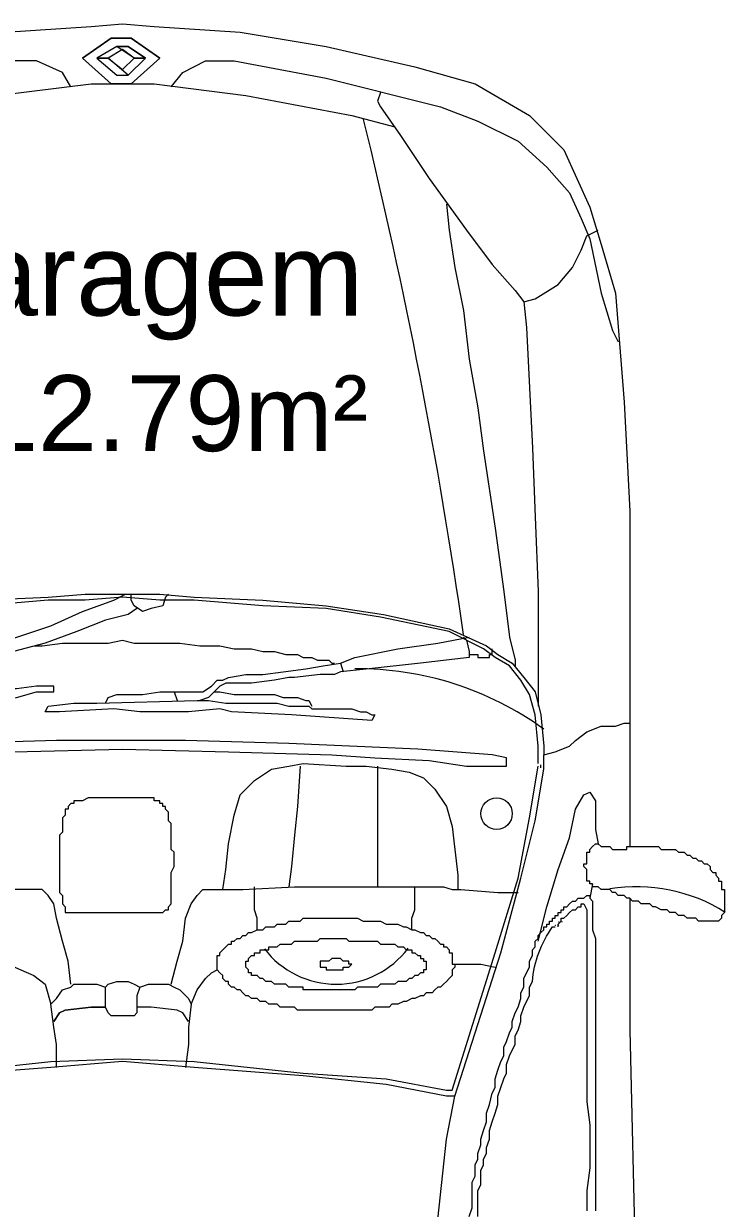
# Model space of a CAD drawing. Header units: millimetres. Extents: x 21 to 236, y 15 to 64.
# Drawn here: x 45.239 to 46.348, y 32.681 to 34.553 of the extents above; entities that cross this region are included whole.
import ezdxf

# ---------------------------------------------------------------- set-up
doc = ezdxf.new("R2010")
doc.units = ezdxf.units.MM
doc.layers.add('PDF_Mobiliário', color=61, linetype='Continuous')
doc.layers.add('PDF_Text', color=70, linetype='Continuous')
doc.styles.add('PDF Arial', font='arial.ttf')

msp = doc.modelspace()

# ---------------------------------------------------------------- linework, layer by layer
at = {"layer": 'PDF_Mobiliário', "lineweight": 9}
for points in [[(45.2090999547974, 34.53966206526144), (45.34507195479739, 34.54872686526144), (45.39492835479739, 34.55325926526145), (45.4447847547974, 34.54872686526144), (45.58075675479739, 34.53966206526144), (45.71672875479739, 34.51700006526144), (45.85723315479739, 34.48527326526144), (45.9524135547974, 34.45807886526144), (46.03852915479739, 34.40822246526144), (46.09291795479739, 34.35383366526144), (46.13370955479739, 34.26318566526144), (46.15183915479739, 34.20426446526144), (46.1745011547974, 34.12721366526144), (46.18809835479739, 33.95498246526144), (46.19716315479739, 33.78275126526144), (46.19716315479739, 33.38843246526145), (46.19716315479739, 33.25246046526144)], [(45.4130579547974, 34.49887046526144), (45.3858635547974, 34.51700006526144), (45.35413675479739, 34.49887046526144), (45.37226635479739, 34.49887046526144), (45.39492835479739, 34.48074086526144), (45.4130579547974, 34.49887046526144), (45.43118755479739, 34.49887046526144), (45.40399315479739, 34.51700006526144), (45.3858635547974, 34.51700006526144), (45.35413675479739, 34.49887046526144), (45.3858635547974, 34.47167606526144), (45.40399315479739, 34.47167606526144), (45.37226635479739, 34.49887046526144), (45.3586691547974, 34.49887046526144)], [(45.3858635547974, 34.51700006526144), (45.40399315479739, 34.51700006526144), (45.43118755479739, 34.49887046526144), (45.40399315479739, 34.47167606526144), (45.43118755479739, 34.49887046526144), (45.4130579547974, 34.49887046526144), (45.39492835479739, 34.51246766526144), (45.37226635479739, 34.49887046526144)], [(45.31334515479739, 34.45354646526144), (45.2997479547974, 34.47620846526144), (45.25895635479739, 34.49433806526145), (45.21816475479739, 34.49433806526145), (45.07312795479739, 34.46714366526144), (44.8918319547974, 34.42181966526144), (44.82837835479739, 34.39915766526144), (44.76945715479739, 34.36743086526144), (44.7196007547974, 34.32663926526144), (44.6878739547974, 34.28584766526144), (44.66521195479739, 34.24505606526144), (44.6561471547974, 34.21332926526144), (44.63801755479739, 34.12721366526144), (44.61535555479739, 34.06829246526144), (44.60629075479739, 34.05016286526144)], [(45.35413675479739, 34.49887046526144), (45.3858635547974, 34.47167606526144), (45.40399315479739, 34.47167606526144)], [(45.4719791547974, 34.45354646526144), (45.49010875479739, 34.47620846526144), (45.52636795479739, 34.49433806526145), (45.57169195479739, 34.49433806526145), (45.71672875479739, 34.46714366526144), (45.89802475479739, 34.42181966526144), (45.95694595479739, 34.39915766526144), (46.02039955479739, 34.36743086526144), (46.06572355479739, 34.32663926526144), (46.10198275479739, 34.28584766526144), (46.12011235479739, 34.24505606526144), (46.13370955479739, 34.21332926526144), (46.15183915479739, 34.12721366526144), (46.1699687547974, 34.06829246526144), (46.17903355479739, 34.05016286526144)], [(44.96435035479739, 34.39009286526144), (45.03233635479739, 34.40822246526144), (45.1955027547974, 34.43994926526144), (45.34507195479739, 34.45807886526144), (45.39492835479739, 34.45807886526144), (45.4447847547974, 34.45807886526144), (45.5898215547974, 34.43994926526144), (45.75752035479739, 34.40822246526144), (45.8255063547974, 34.39009286526144)], [(45.80284435479739, 34.44448166526144), (45.79831195479739, 34.43088446526144), (45.80284435479739, 34.42181966526144), (45.83457115479739, 34.37649566526144), (45.8798951547974, 34.30850966526144), (45.9388163547974, 34.22692646526144), (45.97960795479739, 34.17253766526144), (46.01586715479739, 34.13174606526144), (46.0294643547974, 34.11361646526144), (46.04759395479739, 34.11814886526144), (46.0838531547974, 34.14081086526144), (46.10651515479739, 34.16800526526144), (46.12011235479739, 34.19519966526144), (46.12917715479739, 34.21786166526144), (46.14730675479739, 34.22692646526144)], [(45.90708955479739, 34.26771806526144), (45.9116219547974, 34.22692646526144), (45.92068675479739, 34.16800526526144), (45.93428395479739, 34.10001926526144), (45.94334875479739, 34.02296846526144), (45.95694595479739, 33.94591766526144), (45.9660107547974, 33.87793166526144), (45.98414035479739, 33.75555686526144), (45.9977375547974, 33.65584406526144), (46.00680235479739, 33.58332566526144), (46.01586715479739, 33.54706646526144), (46.01586715479739, 33.53800166526144)], [(46.0294643547974, 34.11361646526144), (46.03399675479739, 34.07282486526144), (46.03852915479739, 33.97764446526144), (46.04306155479739, 33.88246406526144), (46.04759395479739, 33.77368646526144), (46.05212635479739, 33.65584406526144), (46.05212635479739, 33.51533966526144), (46.05212635479739, 33.47454806526144)], [(45.16830835479739, 33.64224686526144), (45.27708595479739, 33.64677926526144), (45.33600715479739, 33.65131166526144), (45.39492835479739, 33.65131166526144), (45.45384955479739, 33.65131166526144), (45.50823835479739, 33.64677926526144), (45.6170159547974, 33.64224686526144), (45.71672875479739, 33.63318206526144), (45.8073767547974, 33.61958486526144), (45.9116219547974, 33.59692286526144), (45.9705431547974, 33.56972846526144), (45.98867275479739, 33.55613126526144), (46.0113347547974, 33.54253406526144), (46.0294643547974, 33.51987206526144), (46.04759395479739, 33.49721006526144), (46.0566587547974, 33.46095086526144), (46.06119115479739, 33.41109446526144), (46.06119115479739, 33.39749726526144), (46.07932075479739, 33.40202966526144), (46.10198275479739, 33.41109446526144), (46.11104755479739, 33.42015926526144), (46.12917715479739, 33.43375646526144), (46.15183915479739, 33.44282126526144), (46.1745011547974, 33.44282126526144), (46.18809835479739, 33.44735366526144), (46.19716315479739, 33.44735366526144)], [(45.4175903547974, 33.62864966526144), (45.40399315479739, 33.61958486526144), (45.36773395479739, 33.61052006526144), (45.32240995479739, 33.59239046526145), (45.2725535547974, 33.57426086526144), (45.22269715479739, 33.56066366526144), (45.2136323547974, 33.57879326526144), (45.28161835479739, 33.60145526526144), (45.33147475479739, 33.62411726526144), (45.38133115479739, 33.64224686526144), (45.3994607547974, 33.65131166526144)], [(45.46744675479739, 33.65131166526144), (45.46291435479739, 33.64677926526144), (45.4583819547974, 33.63318206526144), (45.44025235479739, 33.62864966526144), (45.42665515479739, 33.62411726526144), (45.4130579547974, 33.63318206526144), (45.40852555479739, 33.64224686526144), (45.40852555479739, 33.65131166526144)], [(46.05212635479739, 33.38390006526144), (46.05212635479739, 33.41109446526144), (46.04759395479739, 33.46095086526144), (46.03852915479739, 33.49267766526144), (46.0249319547974, 33.51533966526144), (46.00680235479739, 33.53800166526144), (45.98414035479739, 33.55159886526144), (45.9660107547974, 33.56519606526144), (45.9116219547974, 33.59239046526145), (45.80284435479739, 33.61505246526144), (45.71672875479739, 33.62864966526144), (45.6170159547974, 33.63318206526144), (45.50823835479739, 33.64224686526144), (45.45384955479739, 33.64224686526144), (45.39492835479739, 33.64677926526144), (45.33600715479739, 33.64224686526144), (45.27708595479739, 33.64224686526144), (45.17284075479739, 33.63318206526144)], [(45.2544239547974, 33.56972846526144), (45.2680211547974, 33.56972846526144), (45.2997479547974, 33.57426086526144), (45.33600715479739, 33.57426086526144), (45.37226635479739, 33.57426086526144), (45.39492835479739, 33.57879326526144), (45.4130579547974, 33.57426086526144), (45.45384955479739, 33.57426086526144), (45.4855763547974, 33.57426086526144), (45.51730315479739, 33.56972846526144), (45.54902995479739, 33.56972846526144), (45.57169195479739, 33.56519606526144), (45.59888635479739, 33.56519606526144), (45.6170159547974, 33.56066366526144), (45.63514555479739, 33.56066366526144), (45.65327515479739, 33.55613126526144), (45.67140475479739, 33.55613126526144), (45.6804695547974, 33.55159886526144), (45.69406675479739, 33.55159886526144), (45.70313155479739, 33.54706646526144), (45.71219635479739, 33.54706646526144), (45.72126115479739, 33.54706646526144), (45.72579355479739, 33.54253406526144), (45.73032595479739, 33.54253406526144)], [(45.36773395479739, 33.47908046526144), (45.37226635479739, 33.48814526526144), (45.3858635547974, 33.49267766526144), (45.42665515479739, 33.49267766526144), (45.45384955479739, 33.49721006526144), (45.49464115479739, 33.49721006526144), (45.52183555479739, 33.49721006526144), (45.53543275479739, 33.50627486526144), (45.5444975547974, 33.51533966526144), (45.55356235479739, 33.51533966526144), (45.5626271547974, 33.51987206526144), (45.5898215547974, 33.52440446526144), (45.6170159547974, 33.52440446526144), (45.6487427547974, 33.52893686526144), (45.68500195479739, 33.53346926526145), (45.71219635479739, 33.53800166526144), (45.73939075479739, 33.54253406526144), (45.76205275479739, 33.55159886526144), (45.83003875479739, 33.56519606526144), (45.8934923547974, 33.57426086526144), (45.94334875479739, 33.58332566526144)], [(45.93428395479739, 33.58332566526144), (45.9388163547974, 33.57879326526144), (45.94334875479739, 33.56066366526144), (45.94334875479739, 33.55159886526144), (45.8662979547974, 33.54253406526144), (45.78471475479739, 33.53346926526145), (45.73939075479739, 33.52893686526144), (45.73032595479739, 33.52440446526144), (45.7076639547974, 33.52440446526144), (45.66687235479739, 33.51987206526144), (45.65780755479739, 33.51987206526144), (45.63514555479739, 33.51533966526144), (45.59888635479739, 33.51080726526144), (45.55809475479739, 33.51080726526144), (45.54902995479739, 33.50627486526144), (45.5309003547974, 33.48814526526144), (45.51730315479739, 33.48361286526144)], [(45.94334875479739, 33.55613126526144), (45.94788115479739, 33.55613126526144), (45.9524135547974, 33.55613126526144), (45.95694595479739, 33.55613126526144), (45.95694595479739, 33.55159886526144), (45.96147835479739, 33.55159886526144), (45.9660107547974, 33.55159886526144), (45.9705431547974, 33.55159886526144), (45.97507555479739, 33.55159886526144), (45.97507555479739, 33.55613126526144), (45.97960795479739, 33.55613126526144), (45.97960795479739, 33.56066366526144), (45.97960795479739, 33.56519606526144)], [(45.73939075479739, 33.54253406526144), (45.74392315479739, 33.52893686526144)], [(45.4765115547974, 33.49721006526144), (45.48104395479739, 33.48361286526144)], [(45.53996515479739, 33.49721006526144), (45.54902995479739, 33.49721006526144), (45.57169195479739, 33.49267766526144), (45.6034187547974, 33.49267766526144), (45.63514555479739, 33.49267766526144), (45.6487427547974, 33.48814526526144), (45.67140475479739, 33.48814526526144), (45.68500195479739, 33.48361286526144), (45.6895343547974, 33.48361286526144), (45.69406675479739, 33.47454806526144)], [(45.22269715479739, 33.40202966526144), (45.39492835479739, 33.40656206526144), (45.5626271547974, 33.40202966526144), (45.72579355479739, 33.39749726526144), (45.7937795547974, 33.39296486526144), (45.8798951547974, 33.38843246526145), (45.9388163547974, 33.37936766526144), (45.98414035479739, 33.37936766526144), (46.00226995479739, 33.37936766526144), (46.00226995479739, 33.39296486526144), (45.97960795479739, 33.39749726526144), (45.86176555479739, 33.40656206526144), (45.65780755479739, 33.41562686526144), (45.49464115479739, 33.42015926526144), (45.39492835479739, 33.42015926526144), (45.29068315479739, 33.42015926526144), (45.13204915479739, 33.41562686526144)], [(45.9116219547974, 31.24007486526144), (45.9116219547974, 31.30352846526144), (45.9116219547974, 31.38964406526144), (45.90708955479739, 31.50295406526144), (45.8934923547974, 31.78849526526144), (45.88895995479739, 32.02418006526144), (45.8844275547974, 32.23720286526144), (45.88895995479739, 32.52727646526144), (45.8934923547974, 32.66324846526144), (45.90708955479739, 32.79015566526144), (45.92068675479739, 32.85814166526144), (45.99320515479739, 33.08476166526144), (46.0249319547974, 33.20260406526144), (46.04759395479739, 33.29325206526144), (46.06119115479739, 33.37483526526144), (46.06119115479739, 33.39749726526144)], [(45.10938715479739, 32.89440086526144), (45.28161835479739, 32.91253046526144), (45.39492835479739, 32.91706286526144), (45.50823835479739, 32.91253046526144), (45.6804695547974, 32.89440086526144), (45.81190915479739, 32.88533606526144), (45.90708955479739, 32.86720646526144), (45.91615435479739, 32.86720646526144), (45.98414035479739, 33.08476166526144), (46.02039955479739, 33.20260406526144), (46.03852915479739, 33.29778446526144), (46.05212635479739, 33.37936766526144)], [(45.55356235479739, 33.18447446526145), (45.55809475479739, 33.21620126526144), (45.5626271547974, 33.25699286526144), (45.57169195479739, 33.30231686526144), (45.58075675479739, 33.33404366526144), (45.6034187547974, 33.35670566526144), (45.63061315479739, 33.37483526526144), (45.65780755479739, 33.37936766526144), (45.6804695547974, 33.38390006526144), (45.7484555547974, 33.37936766526144), (45.78018235479739, 33.37936766526144), (45.8209739547974, 33.37483526526144), (45.84816835479739, 33.37030286526144), (45.87083035479739, 33.36123806526144), (45.88895995479739, 33.34310846526144), (45.90708955479739, 33.31591406526144), (45.91615435479739, 33.28418726526144), (45.92068675479739, 33.24792806526144), (45.92521915479739, 33.20713646526144), (45.92521915479739, 33.18447446526145)], [(45.6759371547974, 33.37936766526144), (45.67140475479739, 33.31591406526144), (45.66687235479739, 33.27059006526144), (45.6623399547974, 33.22073366526144), (45.65780755479739, 33.18900686526144)], [(45.79831195479739, 33.37936766526144), (45.79831195479739, 33.34310846526144), (45.79831195479739, 33.27059006526144), (45.79831195479739, 33.22979846526144), (45.79831195479739, 33.18900686526144)], [(46.05212635479739, 33.10289126526144), (46.06572355479739, 33.15728006526144), (46.0838531547974, 33.21620126526144), (46.10198275479739, 33.26605766526144), (46.11104755479739, 33.31138166526144), (46.12464475479739, 33.33404366526144), (46.13370955479739, 33.33857606526144), (46.1427743547974, 33.32497886526144), (46.1427743547974, 33.27965486526144), (46.14730675479739, 33.25699286526144)], [(45.31334515479739, 33.03490526526144), (45.30881275479739, 33.07116446526144), (45.2997479547974, 33.10289126526144), (45.29068315479739, 33.13915046526144), (45.28615075479739, 33.16181246526144), (45.27708595479739, 33.17540966526144), (45.2680211547974, 33.18447446526145), (45.23629435479739, 33.18447446526145), (45.21816475479739, 33.18447446526145), (45.20456755479739, 33.18447446526145), (45.1229843547974, 33.18900686526144), (45.02780395479739, 33.18900686526144), (44.94622075479739, 33.18900686526144), (44.88729955479739, 33.18900686526144), (44.86916995479739, 33.18447446526145), (44.85557275479739, 33.18447446526145), (44.80118395479739, 33.17994206526144), (44.76945715479739, 33.17994206526144)], [(45.4719791547974, 33.03490526526144), (45.48104395479739, 33.07116446526144), (45.49010875479739, 33.10289126526144), (45.49464115479739, 33.13915046526144), (45.5037059547974, 33.16181246526144), (45.51277075479739, 33.17540966526144), (45.52183555479739, 33.18447446526145), (45.55356235479739, 33.18447446526145), (45.57169195479739, 33.18447446526145), (45.58528915479739, 33.18447446526145), (45.66687235479739, 33.18900686526144), (45.76205275479739, 33.18900686526144), (45.84363595479739, 33.18900686526144), (45.90255715479739, 33.18900686526144), (45.91615435479739, 33.18447446526145), (45.92975155479739, 33.18447446526145), (45.98867275479739, 33.17994206526144), (46.02039955479739, 33.17994206526144)], [(45.60795115479739, 33.12102086526144), (45.60795115479739, 33.13915046526144), (45.6034187547974, 33.15274766526144), (45.6034187547974, 33.17087726526144), (45.6034187547974, 33.18900686526144)], [(45.8527007547974, 33.12102086526144), (45.8527007547974, 33.13915046526144), (45.85723315479739, 33.15274766526144), (45.85723315479739, 33.17087726526144), (45.85723315479739, 33.18900686526144)], [(46.13824195479739, 33.19353926526144), (46.13370955479739, 33.17087726526144)], [(45.94334875479739, 32.66778086526144), (45.94788115479739, 32.68137806526144), (45.94788115479739, 32.69044286526144), (45.94788115479739, 32.69950766526144), (45.94788115479739, 32.70857246526144), (45.94788115479739, 32.71763726526144), (45.94788115479739, 32.72216966526144), (45.9524135547974, 32.73123446526144), (45.9524135547974, 32.73576686526144), (45.9524135547974, 32.74483166526144), (45.9524135547974, 32.74936406526144), (45.95694595479739, 32.75842886526144), (45.95694595479739, 32.76749366526144), (45.96147835479739, 32.78109086526144), (45.96147835479739, 32.79015566526144), (45.9660107547974, 32.80375286526144), (45.9705431547974, 32.81735006526144), (45.9705431547974, 32.83094726526144), (45.97507555479739, 32.84454446526144), (45.97960795479739, 32.86267406526144), (45.98414035479739, 32.87173886526144), (45.98414035479739, 32.88533606526144), (45.98867275479739, 32.89893326526144), (45.99320515479739, 32.91253046526144), (45.9977375547974, 32.92159526526144), (45.9977375547974, 32.93519246526144), (46.00226995479739, 32.94425726526144), (46.00680235479739, 32.95785446526144), (46.0113347547974, 32.96691926526144), (46.0113347547974, 32.97598406526144), (46.01586715479739, 32.98958126526144), (46.02039955479739, 32.99864606526144), (46.0249319547974, 33.01224326526144), (46.0249319547974, 33.02130806526144), (46.0294643547974, 33.03037286526144), (46.0294643547974, 33.04397006526144), (46.03399675479739, 33.05303486526144), (46.03852915479739, 33.06209966526144), (46.03852915479739, 33.07116446526144), (46.04306155479739, 33.08022926526144), (46.04306155479739, 33.08929406526144), (46.04759395479739, 33.09382646526144), (46.04759395479739, 33.10289126526144), (46.05212635479739, 33.10742366526144), (46.05212635479739, 33.11195606526144), (46.0566587547974, 33.11648846526144), (46.06119115479739, 33.12102086526144), (46.06119115479739, 33.12555326526144), (46.06572355479739, 33.12555326526144), (46.06572355479739, 33.13008566526144), (46.0702559547974, 33.13008566526144), (46.0702559547974, 33.13461806526144), (46.07478835479739, 33.13461806526144), (46.07478835479739, 33.13915046526144), (46.07932075479739, 33.13915046526144), (46.07932075479739, 33.14368286526144), (46.0838531547974, 33.14368286526144), (46.0838531547974, 33.14821526526144), (46.0883855547974, 33.14821526526144), (46.0883855547974, 33.15274766526144), (46.09291795479739, 33.15274766526144), (46.09291795479739, 33.15728006526144), (46.0974503547974, 33.15728006526144), (46.10198275479739, 33.16181246526144), (46.10651515479739, 33.16634486526144), (46.11104755479739, 33.16634486526144), (46.1155799547974, 33.17087726526144), (46.12011235479739, 33.17087726526144), (46.12464475479739, 33.17087726526144), (46.12917715479739, 33.17540966526144), (46.13370955479739, 33.17540966526144), (46.13370955479739, 33.17087726526144), (46.13824195479739, 33.16634486526144), (46.13824195479739, 33.16181246526144), (46.13824195479739, 33.15274766526144), (46.13824195479739, 33.14368286526144), (46.13824195479739, 33.13461806526144), (46.13824195479739, 33.12102086526144), (46.1427743547974, 33.10742366526144), (46.1427743547974, 33.08929406526144), (46.1427743547974, 33.06663206526144), (46.1427743547974, 33.04850246526144), (46.1427743547974, 33.02130806526144), (46.1427743547974, 32.99864606526144), (46.1427743547974, 32.97145166526144), (46.1427743547974, 32.93972486526144), (46.1427743547974, 32.91253046526144), (46.1427743547974, 32.88080366526144), (46.1427743547974, 32.84907686526144), (46.1427743547974, 32.81281766526144), (46.1427743547974, 32.78109086526144), (46.1427743547974, 32.74483166526144), (46.1427743547974, 32.70857246526144), (46.1427743547974, 32.67684566526144)], [(46.19716315479739, 33.17087726526144), (46.19716315479739, 32.96238686526144), (46.20622795479739, 32.58166526526144)], [(46.0838531547974, 33.12555326526144), (46.0838531547974, 33.13008566526144), (46.0883855547974, 33.13461806526144), (46.0883855547974, 33.13915046526144), (46.09291795479739, 33.13915046526144), (46.0974503547974, 33.14368286526144), (46.10198275479739, 33.14821526526144), (46.10651515479739, 33.15274766526144), (46.11104755479739, 33.15274766526144), (46.1155799547974, 33.15728006526144), (46.12011235479739, 33.15728006526144), (46.12011235479739, 33.16181246526144), (46.12464475479739, 33.16181246526144), (46.12917715479739, 33.15274766526144), (46.12917715479739, 33.14368286526144), (46.12917715479739, 33.13461806526144), (46.12917715479739, 33.12102086526144), (46.12917715479739, 33.10289126526144), (46.12917715479739, 33.08929406526144), (46.12917715479739, 33.06663206526144), (46.12917715479739, 33.04850246526144), (46.12917715479739, 33.02130806526144), (46.12917715479739, 32.99864606526144), (46.12917715479739, 32.97145166526144), (46.12917715479739, 32.93972486526144), (46.12917715479739, 32.91253046526144), (46.12917715479739, 32.88080366526144), (46.12917715479739, 32.84907686526144), (46.13370955479739, 32.81281766526144), (46.13370955479739, 32.78109086526144), (46.13370955479739, 32.74483166526144), (46.12917715479739, 32.70857246526144), (46.12917715479739, 32.67684566526144)], [(46.0838531547974, 33.13008566526144), (46.0838531547974, 33.13008566526144)], [(46.0883855547974, 33.13461806526144), (46.0883855547974, 33.13461806526144)], [(46.07932075479739, 33.12555326526144), (46.07932075479739, 33.12555326526144)], [(44.8057163547974, 33.05756726526144), (44.82837835479739, 33.06209966526144), (44.94622075479739, 33.07116446526144), (45.15017875479739, 33.07116446526144), (45.2136323547974, 33.06663206526144), (45.2544239547974, 33.04850246526144), (45.2725535547974, 33.03490526526144), (45.28161835479739, 33.00317846526144)], [(45.5037059547974, 33.00317846526144), (45.51277075479739, 33.02584046526144), (45.52636795479739, 33.04397006526144), (45.53543275479739, 33.05303486526144), (45.5444975547974, 33.05756726526144)], [(45.92068675479739, 33.06663206526144), (45.93428395479739, 33.06663206526144), (45.96147835479739, 33.06663206526144), (45.98414035479739, 33.06209966526144)], [(45.29068315479739, 32.90346566526144), (45.29068315479739, 32.93972486526144), (45.28615075479739, 32.96691926526144), (45.28161835479739, 33.00317846526144), (45.29068315479739, 33.01224326526144), (45.2997479547974, 33.02584046526144), (45.31334515479739, 33.03037286526144), (45.31787755479739, 33.03490526526144), (45.35413675479739, 33.03490526526144), (45.36773395479739, 33.03037286526144), (45.37226635479739, 33.03490526526144), (45.3858635547974, 33.03943766526144), (45.39492835479739, 33.03943766526144), (45.40399315479739, 33.03943766526144), (45.4130579547974, 33.03490526526144), (45.42212275479739, 33.03037286526144), (45.43571995479739, 33.03490526526144), (45.46744675479739, 33.03490526526144), (45.4765115547974, 33.03037286526144), (45.4855763547974, 33.02584046526144), (45.49917355479739, 33.01224326526144), (45.5037059547974, 33.00317846526144), (45.49917355479739, 32.96691926526144), (45.49917355479739, 32.93972486526144), (45.49464115479739, 32.90346566526144)], [(45.42212275479739, 33.03037286526144), (45.4175903547974, 33.01677566526144), (45.4175903547974, 32.99864606526144), (45.4175903547974, 32.98958126526144), (45.4130579547974, 32.98504886526144), (45.39492835479739, 32.98504886526144), (45.37679875479739, 32.98504886526144), (45.37226635479739, 32.98958126526144), (45.36773395479739, 32.99864606526144), (45.36773395479739, 33.01677566526144), (45.36773395479739, 33.03037286526144)], [(45.49917355479739, 32.97598406526144), (45.49010875479739, 32.98958126526144), (45.48104395479739, 32.99411366526144), (45.44025235479739, 32.99864606526144), (45.4175903547974, 32.99864606526144)], [(45.92068675479739, 32.85814166526144), (45.90708955479739, 32.85814166526144), (45.81190915479739, 32.87627126526144), (45.6804695547974, 32.88986846526144), (45.50823835479739, 32.90346566526144), (45.39492835479739, 32.91253046526144), (45.28161835479739, 32.90346566526144), (45.10938715479739, 32.88986846526144), (44.9779475547974, 32.87627126526144), (44.88276715479739, 32.85814166526144), (44.8646375547974, 32.85814166526144)]]:
    msp.add_lwpolyline(points, dxfattribs=at)
for points in [[(45.40852555479739, 34.45807886526144), (45.45384955479739, 34.49887046526144), (45.40852555479739, 34.53059726526144), (45.37679875479739, 34.53059726526144), (45.33147475479739, 34.49887046526144), (45.37679875479739, 34.45807886526144)], [(45.40852555479739, 34.53059726526144), (45.45384955479739, 34.49887046526144), (45.40852555479739, 34.45807886526144), (45.37679875479739, 34.45807886526144), (45.33147475479739, 34.49887046526144), (45.37679875479739, 34.53059726526144)], [(44.7739895547974, 33.42015926526144), (44.77852195479739, 33.41109446526144), (44.7875867547974, 33.41562686526144), (44.82384595479739, 33.42469166526144), (44.88729955479739, 33.43375646526144), (44.95981795479739, 33.44735366526144), (45.00514195479739, 33.45641846526144), (45.0640631547974, 33.46548326526144), (45.1229843547974, 33.47454806526144), (45.18643795479739, 33.48361286526144), (45.22722955479739, 33.48814526526144), (45.25895635479739, 33.49721006526144), (45.27708595479739, 33.49721006526144), (45.28615075479739, 33.49721006526144), (45.28615075479739, 33.50627486526144), (45.25895635479739, 33.50627486526144), (45.22722955479739, 33.50174246526144), (45.1819055547974, 33.50174246526144), (45.08672515479739, 33.48814526526144), (45.01420675479739, 33.47454806526144), (44.90996155479739, 33.45188606526144), (44.85104035479739, 33.43828886526144), (44.80118395479739, 33.42922406526144)], [(45.2725535547974, 33.46548326526144), (45.27708595479739, 33.47454806526144), (45.31787755479739, 33.47908046526144), (45.35413675479739, 33.47908046526144), (45.51277075479739, 33.48361286526144), (45.5309003547974, 33.48361286526144), (45.55809475479739, 33.47908046526144), (45.57169195479739, 33.47908046526144), (45.63967795479739, 33.47908046526144), (45.65780755479739, 33.47454806526144), (45.6804695547974, 33.47454806526144), (45.6895343547974, 33.47454806526144), (45.69406675479739, 33.47001566526144), (45.72126115479739, 33.47001566526144), (45.72579355479739, 33.47001566526144), (45.75752035479739, 33.47001566526144), (45.77111755479739, 33.46548326526144), (45.78018235479739, 33.46548326526144), (45.78924715479739, 33.46095086526144), (45.7937795547974, 33.46095086526144), (45.78924715479739, 33.45188606526144), (45.6623399547974, 33.46095086526144), (45.56715955479739, 33.46548326526144), (45.54902995479739, 33.47001566526144), (45.49917355479739, 33.46548326526144), (45.42212275479739, 33.46548326526144), (45.38133115479739, 33.47001566526144), (45.29521555479739, 33.46548326526144)], [(45.30428035479739, 33.14821526526144), (45.3586691547974, 33.14821526526144), (45.3994607547974, 33.14821526526144), (45.42665515479739, 33.14821526526144), (45.4447847547974, 33.14821526526144), (45.4583819547974, 33.14821526526144), (45.46291435479739, 33.15274766526144), (45.46744675479739, 33.15274766526144), (45.46744675479739, 33.15728006526144), (45.4719791547974, 33.16181246526144), (45.4719791547974, 33.16634486526144), (45.4719791547974, 33.17087726526144), (45.4719791547974, 33.17540966526144), (45.4719791547974, 33.17994206526144), (45.4719791547974, 33.18447446526145), (45.4719791547974, 33.18900686526144), (45.4719791547974, 33.19353926526144), (45.4719791547974, 33.20260406526144), (45.4719791547974, 33.20713646526144), (45.4719791547974, 33.21166886526144), (45.4765115547974, 33.22073366526144), (45.4765115547974, 33.22526606526144), (45.4765115547974, 33.22979846526144), (45.4765115547974, 33.23886326526144), (45.4765115547974, 33.24339566526144), (45.4719791547974, 33.24792806526144), (45.4719791547974, 33.25246046526144), (45.4719791547974, 33.25699286526144), (45.4719791547974, 33.26152526526144), (45.4719791547974, 33.26605766526144), (45.4719791547974, 33.27059006526144), (45.4719791547974, 33.27512246526144), (45.4719791547974, 33.27965486526144), (45.4719791547974, 33.28418726526144), (45.4719791547974, 33.28871966526144), (45.46744675479739, 33.29325206526144), (45.46744675479739, 33.29778446526144), (45.46744675479739, 33.30231686526144), (45.46744675479739, 33.30684926526144), (45.46291435479739, 33.31138166526144), (45.46291435479739, 33.31591406526144), (45.4583819547974, 33.31591406526144), (45.4583819547974, 33.32044646526144), (45.45384955479739, 33.32044646526144), (45.45384955479739, 33.32497886526144), (45.44931715479739, 33.32497886526144), (45.4447847547974, 33.32497886526144), (45.4447847547974, 33.32951126526144), (45.44025235479739, 33.32951126526144), (45.43571995479739, 33.32951126526144), (45.43118755479739, 33.32951126526144), (45.42212275479739, 33.32951126526144), (45.4130579547974, 33.32951126526144), (45.40399315479739, 33.32951126526144), (45.39492835479739, 33.32951126526144), (45.3858635547974, 33.32951126526144), (45.37226635479739, 33.32951126526144), (45.36320155479739, 33.32951126526144), (45.35413675479739, 33.32951126526144), (45.34507195479739, 33.32951126526144), (45.3405395547974, 33.32951126526144), (45.33147475479739, 33.32497886526144), (45.3269423547974, 33.32497886526144), (45.32240995479739, 33.32497886526144), (45.31787755479739, 33.32497886526144), (45.31787755479739, 33.32044646526144), (45.31334515479739, 33.32044646526144), (45.30881275479739, 33.31591406526144), (45.30881275479739, 33.31138166526144), (45.30428035479739, 33.31138166526144), (45.30428035479739, 33.30684926526144), (45.30428035479739, 33.30231686526144), (45.2997479547974, 33.29778446526144), (45.2997479547974, 33.29325206526144), (45.2997479547974, 33.28871966526144), (45.2997479547974, 33.28418726526144), (45.2997479547974, 33.27965486526144), (45.2997479547974, 33.27512246526144), (45.29521555479739, 33.27059006526144), (45.29521555479739, 33.26605766526144), (45.29521555479739, 33.26152526526144), (45.29521555479739, 33.25699286526144), (45.29521555479739, 33.25246046526144), (45.29521555479739, 33.24792806526144), (45.29521555479739, 33.23886326526144), (45.29521555479739, 33.23433086526144), (45.29521555479739, 33.22979846526144), (45.29521555479739, 33.22526606526144), (45.29521555479739, 33.22073366526144), (45.29521555479739, 33.21620126526144), (45.29521555479739, 33.21166886526144), (45.29521555479739, 33.20713646526144), (45.29521555479739, 33.19807166526144), (45.29521555479739, 33.19353926526144), (45.29521555479739, 33.18900686526144), (45.29521555479739, 33.18447446526145), (45.29521555479739, 33.17994206526144), (45.2997479547974, 33.17540966526144), (45.2997479547974, 33.17087726526144), (45.2997479547974, 33.16634486526144), (45.2997479547974, 33.16181246526144), (45.30428035479739, 33.15728006526144), (45.30428035479739, 33.15274766526144)], [(46.14730675479739, 33.25699286526144), (46.15183915479739, 33.25246046526144), (46.16090395479739, 33.25246046526144), (46.16543635479739, 33.25246046526144), (46.1699687547974, 33.24792806526144), (46.1745011547974, 33.24792806526144), (46.17903355479739, 33.24792806526144), (46.18356595479739, 33.24792806526144), (46.18809835479739, 33.24792806526144), (46.19263075479739, 33.24792806526144), (46.19263075479739, 33.25246046526144), (46.19716315479739, 33.25246046526144), (46.2016955547974, 33.25246046526144), (46.20622795479739, 33.25246046526144), (46.21076035479739, 33.25246046526144), (46.2152927547974, 33.25246046526144), (46.21982515479739, 33.25246046526144), (46.22435755479739, 33.25246046526144), (46.2288899547974, 33.25246046526144), (46.2334223547974, 33.25246046526144), (46.23795475479739, 33.25246046526144), (46.2424871547974, 33.25246046526144), (46.24701955479739, 33.24792806526144), (46.25155195479739, 33.24792806526144), (46.25608435479739, 33.24792806526144), (46.2606167547974, 33.24792806526144), (46.26514915479739, 33.24792806526144), (46.26968155479739, 33.24792806526144), (46.27421395479739, 33.24339566526144), (46.27874635479739, 33.24339566526144), (46.28327875479739, 33.24339566526144), (46.2878111547974, 33.23886326526144), (46.29234355479739, 33.23886326526144), (46.29687595479739, 33.23433086526144), (46.3014083547974, 33.23433086526144), (46.30594075479739, 33.22979846526144), (46.31047315479739, 33.22979846526144), (46.31500555479739, 33.22526606526144), (46.3195379547974, 33.22526606526144), (46.32407035479739, 33.22073366526144), (46.32407035479739, 33.21620126526144), (46.32860275479739, 33.21166886526144), (46.33313515479739, 33.21166886526144), (46.33313515479739, 33.20713646526144), (46.33766755479739, 33.20260406526144), (46.33766755479739, 33.19807166526144), (46.34219995479739, 33.19807166526144), (46.34219995479739, 33.19353926526144), (46.34219995479739, 33.18900686526144), (46.34219995479739, 33.18447446526145), (46.3467323547974, 33.18447446526145), (46.3467323547974, 33.17994206526144), (46.3467323547974, 33.17540966526144), (46.3467323547974, 33.17087726526144), (46.3467323547974, 33.16634486526144), (46.3467323547974, 33.16181246526144), (46.3467323547974, 33.15728006526144), (46.3467323547974, 33.15274766526144), (46.3467323547974, 33.14821526526144), (46.34219995479739, 33.14368286526144), (46.34219995479739, 33.13915046526144), (46.33766755479739, 33.13461806526144), (46.33313515479739, 33.13461806526144), (46.32860275479739, 33.13461806526144), (46.32407035479739, 33.13461806526144), (46.3195379547974, 33.13461806526144), (46.31500555479739, 33.13461806526144), (46.31047315479739, 33.13461806526144), (46.30594075479739, 33.13461806526144), (46.3014083547974, 33.13915046526144), (46.29687595479739, 33.13915046526144), (46.2878111547974, 33.13915046526144), (46.28327875479739, 33.14368286526144), (46.27421395479739, 33.14368286526144), (46.26968155479739, 33.14821526526144), (46.2606167547974, 33.14821526526144), (46.25608435479739, 33.15274766526144), (46.24701955479739, 33.15274766526144), (46.23795475479739, 33.15728006526144), (46.2334223547974, 33.15728006526144), (46.2288899547974, 33.16181246526144), (46.21982515479739, 33.16181246526144), (46.2152927547974, 33.16181246526144), (46.21076035479739, 33.16634486526144), (46.20622795479739, 33.16634486526144), (46.2016955547974, 33.16634486526144), (46.19716315479739, 33.17087726526144), (46.19263075479739, 33.17087726526144), (46.18809835479739, 33.17540966526144), (46.18356595479739, 33.17540966526144), (46.17903355479739, 33.17540966526144), (46.1745011547974, 33.17994206526144), (46.1699687547974, 33.17994206526144), (46.16543635479739, 33.18447446526145), (46.16090395479739, 33.18447446526145), (46.1563715547974, 33.18447446526145), (46.15183915479739, 33.18447446526145), (46.14730675479739, 33.18900686526144), (46.1427743547974, 33.18900686526144), (46.13824195479739, 33.18900686526144), (46.13824195479739, 33.19353926526144), (46.13370955479739, 33.19353926526144), (46.13370955479739, 33.19807166526144), (46.12917715479739, 33.19807166526144), (46.12917715479739, 33.20260406526144), (46.12917715479739, 33.20713646526144), (46.12917715479739, 33.21166886526144), (46.12917715479739, 33.21620126526144), (46.12464475479739, 33.22073366526144), (46.12464475479739, 33.22526606526144), (46.12917715479739, 33.22526606526144), (46.12917715479739, 33.22979846526144), (46.12917715479739, 33.23433086526144), (46.12917715479739, 33.23886326526144), (46.12917715479739, 33.24339566526144), (46.13370955479739, 33.24339566526144), (46.13370955479739, 33.24792806526144), (46.13824195479739, 33.25246046526144), (46.1427743547974, 33.25699286526144)], [(45.5444975547974, 33.07569686526144), (45.5444975547974, 33.08022926526144), (45.54902995479739, 33.08022926526144), (45.54902995479739, 33.08476166526144), (45.55356235479739, 33.08929406526144), (45.55809475479739, 33.09382646526144), (45.5626271547974, 33.09835886526144), (45.56715955479739, 33.09835886526144), (45.56715955479739, 33.10289126526144), (45.57169195479739, 33.10289126526144), (45.57622435479739, 33.10742366526144), (45.58075675479739, 33.10742366526144), (45.58528915479739, 33.11195606526144), (45.5898215547974, 33.11195606526144), (45.59435395479739, 33.11648846526144), (45.59888635479739, 33.11648846526144), (45.60795115479739, 33.12102086526144), (45.61248355479739, 33.12102086526144), (45.6170159547974, 33.12102086526144), (45.6215483547974, 33.12555326526144), (45.62608075479739, 33.12555326526144), (45.63514555479739, 33.12555326526144), (45.63967795479739, 33.13008566526144), (45.64421035479739, 33.13008566526144), (45.65327515479739, 33.13008566526144), (45.65780755479739, 33.13461806526144), (45.6623399547974, 33.13461806526144), (45.67140475479739, 33.13461806526144), (45.6759371547974, 33.13461806526144), (45.6804695547974, 33.13915046526144), (45.68500195479739, 33.13915046526144), (45.69406675479739, 33.13915046526144), (45.69859915479739, 33.13915046526144), (45.70313155479739, 33.13915046526144), (45.7076639547974, 33.13915046526144), (45.71672875479739, 33.13915046526144), (45.72126115479739, 33.13915046526144), (45.72579355479739, 33.13915046526144), (45.7348583547974, 33.13915046526144), (45.73939075479739, 33.13915046526144), (45.7484555547974, 33.13915046526144), (45.75298795479739, 33.13915046526144), (45.76205275479739, 33.13915046526144), (45.7665851547974, 33.13915046526144), (45.77564995479739, 33.13461806526144), (45.78018235479739, 33.13461806526144), (45.78924715479739, 33.13461806526144), (45.79831195479739, 33.13461806526144), (45.80284435479739, 33.13461806526144), (45.81190915479739, 33.13008566526144), (45.81644155479739, 33.13008566526144), (45.8255063547974, 33.13008566526144), (45.83003875479739, 33.13008566526144), (45.83910355479739, 33.12555326526144), (45.84363595479739, 33.12555326526144), (45.8527007547974, 33.12102086526144), (45.85723315479739, 33.12102086526144), (45.8662979547974, 33.11648846526144), (45.87083035479739, 33.11648846526144), (45.87536275479739, 33.11195606526144), (45.8798951547974, 33.11195606526144), (45.8844275547974, 33.10742366526144), (45.88895995479739, 33.10742366526144), (45.8934923547974, 33.10289126526144), (45.89802475479739, 33.09835886526144), (45.90255715479739, 33.09835886526144), (45.90255715479739, 33.09382646526144), (45.90708955479739, 33.09382646526144), (45.9116219547974, 33.08929406526144), (45.9116219547974, 33.08476166526144), (45.91615435479739, 33.08476166526144), (45.91615435479739, 33.08022926526144), (45.91615435479739, 33.07569686526144), (45.91615435479739, 33.07116446526144), (45.91615435479739, 33.06663206526144), (45.92068675479739, 33.06663206526144), (45.92068675479739, 33.06209966526144), (45.91615435479739, 33.05756726526144), (45.91615435479739, 33.05303486526144), (45.91615435479739, 33.04850246526144), (45.9116219547974, 33.04397006526144), (45.90708955479739, 33.03943766526144), (45.90255715479739, 33.03490526526144), (45.89802475479739, 33.03037286526144), (45.8934923547974, 33.03037286526144), (45.88895995479739, 33.02584046526144), (45.8844275547974, 33.02130806526144), (45.87536275479739, 33.02130806526144), (45.87083035479739, 33.01677566526144), (45.8662979547974, 33.01677566526144), (45.85723315479739, 33.01224326526144), (45.8527007547974, 33.01224326526144), (45.84363595479739, 33.00771086526144), (45.83910355479739, 33.00771086526144), (45.83003875479739, 33.00317846526144), (45.8209739547974, 33.00317846526144), (45.81644155479739, 32.99864606526144), (45.8073767547974, 32.99864606526144), (45.80284435479739, 32.99864606526144), (45.7937795547974, 32.99864606526144), (45.78924715479739, 32.99411366526144), (45.78018235479739, 32.99411366526144), (45.77564995479739, 32.99411366526144), (45.7665851547974, 32.99411366526144), (45.76205275479739, 32.99411366526144), (45.75752035479739, 32.99411366526144), (45.7484555547974, 32.99411366526144), (45.73939075479739, 32.99411366526144), (45.7348583547974, 32.99411366526144), (45.72579355479739, 32.99411366526144), (45.71672875479739, 32.99411366526144), (45.71219635479739, 32.99411366526144), (45.70313155479739, 32.99411366526144), (45.69859915479739, 32.99411366526144), (45.6895343547974, 32.99411366526144), (45.68500195479739, 32.99411366526144), (45.6759371547974, 32.99411366526144), (45.67140475479739, 32.99411366526144), (45.66687235479739, 32.99864606526144), (45.6623399547974, 32.99864606526144), (45.65780755479739, 32.99864606526144), (45.6487427547974, 32.99864606526144), (45.64421035479739, 32.99864606526144), (45.63967795479739, 33.00317846526144), (45.63514555479739, 33.00317846526144), (45.62608075479739, 33.00317846526144), (45.6215483547974, 33.00771086526144), (45.6170159547974, 33.00771086526144), (45.61248355479739, 33.00771086526144), (45.60795115479739, 33.01224326526144), (45.59888635479739, 33.01224326526144), (45.59435395479739, 33.01677566526144), (45.5898215547974, 33.01677566526144), (45.58528915479739, 33.02130806526144), (45.58075675479739, 33.02584046526144), (45.57622435479739, 33.02584046526144), (45.57169195479739, 33.03037286526144), (45.56715955479739, 33.03037286526144), (45.5626271547974, 33.03490526526144), (45.5626271547974, 33.03943766526144), (45.55809475479739, 33.03943766526144), (45.55356235479739, 33.04397006526144), (45.55356235479739, 33.04850246526144), (45.54902995479739, 33.05303486526144), (45.5444975547974, 33.05756726526144), (45.5444975547974, 33.06209966526144), (45.5444975547974, 33.06663206526144), (45.5444975547974, 33.07116446526144)], [(45.59435395479739, 33.07569686526144), (45.59888635479739, 33.08022926526144), (45.6034187547974, 33.08022926526144), (45.6034187547974, 33.08476166526144), (45.60795115479739, 33.08476166526144), (45.61248355479739, 33.08476166526144), (45.61248355479739, 33.08929406526144), (45.6170159547974, 33.08929406526144), (45.6215483547974, 33.08929406526144), (45.62608075479739, 33.08929406526144), (45.62608075479739, 33.09382646526144), (45.63061315479739, 33.09382646526144), (45.63514555479739, 33.09382646526144), (45.63967795479739, 33.09382646526144), (45.64421035479739, 33.09835886526144), (45.6487427547974, 33.09835886526144), (45.65327515479739, 33.09835886526144), (45.65780755479739, 33.09835886526144), (45.6623399547974, 33.09835886526144), (45.66687235479739, 33.10289126526144), (45.67140475479739, 33.10289126526144), (45.6759371547974, 33.10289126526144), (45.6804695547974, 33.10289126526144), (45.68500195479739, 33.10289126526144), (45.6895343547974, 33.10289126526144), (45.69406675479739, 33.10289126526144), (45.69859915479739, 33.10289126526144), (45.70313155479739, 33.10289126526144), (45.7076639547974, 33.10742366526144), (45.71219635479739, 33.10742366526144), (45.71672875479739, 33.10742366526144), (45.72126115479739, 33.10742366526144), (45.72579355479739, 33.10742366526144), (45.73032595479739, 33.10742366526144), (45.7348583547974, 33.10742366526144), (45.73939075479739, 33.10742366526144), (45.74392315479739, 33.10742366526144), (45.7484555547974, 33.10742366526144), (45.75298795479739, 33.10289126526144), (45.75752035479739, 33.10289126526144), (45.76205275479739, 33.10289126526144), (45.7665851547974, 33.10289126526144), (45.77111755479739, 33.10289126526144), (45.77564995479739, 33.10289126526144), (45.78018235479739, 33.10289126526144), (45.78471475479739, 33.10289126526144), (45.78924715479739, 33.10289126526144), (45.7937795547974, 33.10289126526144), (45.79831195479739, 33.10289126526144), (45.80284435479739, 33.09835886526144), (45.8073767547974, 33.09835886526144), (45.81190915479739, 33.09835886526144), (45.81644155479739, 33.09835886526144), (45.8209739547974, 33.09835886526144), (45.8255063547974, 33.09835886526144), (45.83003875479739, 33.09382646526144), (45.83457115479739, 33.09382646526144), (45.83910355479739, 33.09382646526144), (45.84363595479739, 33.08929406526144), (45.84816835479739, 33.08929406526144), (45.8527007547974, 33.08929406526144), (45.8527007547974, 33.08476166526144), (45.85723315479739, 33.08476166526144), (45.86176555479739, 33.08022926526144), (45.8662979547974, 33.08022926526144), (45.8662979547974, 33.07569686526144), (45.87083035479739, 33.07569686526144), (45.87083035479739, 33.07116446526144), (45.87536275479739, 33.07116446526144), (45.87536275479739, 33.06663206526144), (45.87536275479739, 33.06209966526144), (45.87536275479739, 33.05756726526144), (45.87083035479739, 33.05756726526144), (45.87083035479739, 33.05303486526144), (45.8662979547974, 33.05303486526144), (45.86176555479739, 33.04850246526144), (45.85723315479739, 33.04850246526144), (45.8527007547974, 33.04397006526144), (45.84816835479739, 33.04397006526144), (45.84363595479739, 33.03943766526144), (45.83910355479739, 33.03943766526144), (45.83457115479739, 33.03943766526144), (45.83003875479739, 33.03943766526144), (45.8255063547974, 33.03490526526144), (45.8209739547974, 33.03490526526144), (45.81644155479739, 33.03490526526144), (45.8073767547974, 33.03490526526144), (45.80284435479739, 33.03490526526144), (45.79831195479739, 33.03037286526144), (45.7937795547974, 33.03037286526144), (45.78924715479739, 33.03037286526144), (45.78471475479739, 33.03037286526144), (45.78018235479739, 33.03037286526144), (45.77564995479739, 33.03037286526144), (45.77111755479739, 33.03037286526144), (45.7665851547974, 33.03037286526144), (45.76205275479739, 33.02584046526144), (45.75752035479739, 33.02584046526144), (45.75298795479739, 33.02584046526144), (45.7484555547974, 33.02584046526144), (45.73939075479739, 33.02584046526144), (45.7348583547974, 33.02584046526144), (45.73032595479739, 33.02584046526144), (45.72579355479739, 33.02584046526144), (45.71672875479739, 33.02584046526144), (45.71219635479739, 33.02584046526144), (45.7076639547974, 33.02584046526144), (45.70313155479739, 33.02584046526144), (45.69859915479739, 33.02584046526144), (45.69406675479739, 33.02584046526144), (45.6895343547974, 33.02584046526144), (45.68500195479739, 33.02584046526144), (45.6804695547974, 33.02584046526144), (45.6804695547974, 33.03037286526144), (45.6759371547974, 33.03037286526144), (45.67140475479739, 33.03037286526144), (45.66687235479739, 33.03037286526144), (45.6623399547974, 33.03037286526144), (45.65780755479739, 33.03037286526144), (45.65327515479739, 33.03490526526144), (45.6487427547974, 33.03490526526144), (45.64421035479739, 33.03490526526144), (45.63967795479739, 33.03490526526144), (45.63514555479739, 33.03490526526144), (45.63061315479739, 33.03943766526144), (45.62608075479739, 33.03943766526144), (45.6215483547974, 33.03943766526144), (45.6170159547974, 33.04397006526144), (45.61248355479739, 33.04397006526144), (45.60795115479739, 33.04850246526144), (45.6034187547974, 33.04850246526144), (45.59888635479739, 33.04850246526144), (45.59888635479739, 33.05303486526144), (45.59435395479739, 33.05303486526144), (45.59435395479739, 33.05756726526144), (45.5898215547974, 33.06209966526144), (45.5898215547974, 33.06663206526144), (45.5898215547974, 33.07116446526144), (45.59435395479739, 33.07116446526144)], [(45.71219635479739, 33.06209966526144), (45.71672875479739, 33.06209966526144), (45.71672875479739, 33.05756726526144), (45.72126115479739, 33.05756726526144), (45.72579355479739, 33.05756726526144), (45.73032595479739, 33.05756726526144), (45.7348583547974, 33.05756726526144), (45.73939075479739, 33.05756726526144), (45.74392315479739, 33.05756726526144), (45.74392315479739, 33.06209966526144), (45.7484555547974, 33.06209966526144), (45.75298795479739, 33.06209966526144), (45.75752035479739, 33.06663206526144), (45.75298795479739, 33.06663206526144), (45.75298795479739, 33.07116446526144), (45.7484555547974, 33.07116446526144), (45.74392315479739, 33.07116446526144), (45.73939075479739, 33.07569686526144), (45.7348583547974, 33.07569686526144), (45.73032595479739, 33.07569686526144), (45.72579355479739, 33.07569686526144), (45.72126115479739, 33.07116446526144), (45.71672875479739, 33.07116446526144), (45.71219635479739, 33.07116446526144), (45.7076639547974, 33.07116446526144), (45.7076639547974, 33.06663206526144), (45.7076639547974, 33.06209966526144)], [(45.36773395479739, 32.99864606526144), (45.34507195479739, 32.99864606526144), (45.30428035479739, 32.99411366526144), (45.29521555479739, 32.98958126526144), (45.28615075479739, 32.97598406526144), (45.29521555479739, 32.98958126526144), (45.30428035479739, 32.99411366526144), (45.34507195479739, 32.99864606526144)]]:
    msp.add_lwpolyline(points, close=True, dxfattribs=at)
msp.add_lwpolyline([(45.95694595479739, 32.66778086526144), (45.95694595479739, 32.68137806526144), (45.95694595479739, 32.69044286526144), (45.95694595479739, 32.69950766526144), (45.95694595479739, 32.70857246526144), (45.96147835479739, 32.71763726526144), (45.96147835479739, 32.72216966526144), (45.96147835479739, 32.72670206526144), (45.96147835479739, 32.73576686526144), (45.96147835479739, 32.74029926526144), (45.9660107547974, 32.74936406526144), (45.9660107547974, 32.75842886526144), (45.9705431547974, 32.76749366526144), (45.9705431547974, 32.77655846526145), (45.97507555479739, 32.79015566526144), (45.97507555479739, 32.80375286526144), (45.97960795479739, 32.81735006526144), (45.98414035479739, 32.83094726526144), (45.98867275479739, 32.84454446526144), (45.98867275479739, 32.85814166526144), (45.99320515479739, 32.87173886526144), (45.9977375547974, 32.88533606526144), (46.00226995479739, 32.89440086526144), (46.00226995479739, 32.90799806526144), (46.00680235479739, 32.92159526526144), (46.0113347547974, 32.93066006526144), (46.01586715479739, 32.93972486526144), (46.01586715479739, 32.95332206526144), (46.02039955479739, 32.96238686526144), (46.0249319547974, 32.97598406526144), (46.0249319547974, 32.98504886526144), (46.0294643547974, 32.99864606526144), (46.03399675479739, 33.00771086526144), (46.03852915479739, 33.01677566526144), (46.03852915479739, 33.03037286526144), (46.04306155479739, 33.03943766526144, -0.1318155048714812), (46.07478835479739, 33.12555326526144), (46.07932075479739, 33.12555326526144)], format="xyb", dxfattribs=at)
msp.add_circle((45.98640657728915, 33.30458308775351), 0.0249281775082592, dxfattribs=at)
for centre, radius, start, end in [((37.54897103581049, 32.38071930323623), 8.471756414115813, 8.191945177729748, 13.81513652576905), ((45.76654395116132, 33.02991962526232), 0.5035696682565511, 54.18873982848685, 90.51101173165515), ((46.0271997827027, 33.38163362285927), 0.02945896676566886, 350.9417244712731, 0.6267174672940823), ((46.20849417900986, 32.9283939670164), 0.2606128924779346, 57.57384763380936, 99.4482479465388), ((46.07178173796038, 33.1378310205579), 0.01253289269216027, 307.6714546499889, 308.3467891902235), ((46.07249977927788, 33.13691136700461), 0.01136615147239284, 308.384257918887, 311.1279099010995), ((46.07705471075987, 33.13688344012692), 0.01133029592352039, 311.1349743631897, 313.9091849290745), ((46.07708534018266, 33.1413850667336), 0.01128688353036464, 313.9055057267697, 316.111397895364), ((46.08173266476761, 33.14128143173639), 0.01113221391642852, 316.0857468620865, 317.6568001636899), ((46.08135972728705, 33.14162269783704), 0.01163772740324864, 317.651688410948, 318.475409636033), ((45.73259209371041, 33.17767574707779), 0.1427704790150622, 217.4633606673665, 322.9925727574804), ((46.02863672532787, 32.99920856584882), 0.005121726856082634, 343.8448986301042, 344.2825555024446), ((46.02167852350728, 32.99081837537442), 0.007639488645052255, 343.6887925353222, 344.0472545904904), ((46.01621241291149, 32.96840183517025), 0.008604512633502672, 343.0778347960458, 343.4827726737475), ((46.01383713454226, 32.97817938128657), 0.01108441268178344, 343.4412451232037, 343.7389621570672)]:
    msp.add_arc(centre, radius, start, end, dxfattribs=at)
for points in [[(45.27976451254939, 33.64225937468544), (45.27976646148139, 33.64225951065744), (45.2797684104134, 33.64225960130544), (45.27977035934539, 33.64225973727744)], [(45.5100863502494, 33.64225973727744), (45.51008829918139, 33.64225960130544), (45.51009024811339, 33.64225951065744), (45.5100921970454, 33.64225937468544)], [(46.09007255940139, 33.13843996623744), (46.09007926735339, 33.13844758066944), (46.09008597530539, 33.13845519510144), (46.0900926832574, 33.13846276420944)], [(46.04264937834139, 33.04320785155344), (46.04264974093339, 33.04320925659744), (46.04265014884939, 33.04321066164144), (46.04265051144139, 33.04321206668544)], [(46.03810764159739, 33.02051235711744), (46.03810959052939, 33.02051933701344), (46.0381115394614, 33.02052631690944), (46.03811348839339, 33.02053329680544)], [(46.04264588839339, 33.02959809680544), (46.04264702149339, 33.02960226661344), (46.04264819991739, 33.02960648174545), (46.04264937834139, 33.02961065155344)], [(46.03809934730539, 33.01141832313744), (46.0381021120694, 33.01142806779744), (46.03810487683339, 33.01143781245744), (46.03810764159739, 33.01144755711744)], [(46.0153678202894, 32.94319686495744), (46.0153681375574, 32.94319786208544), (46.01536845482539, 32.94319890453744), (46.0153687720934, 32.94319994698944)], [(46.0199011720934, 32.95679714698944), (46.01990479801339, 32.95680893122945), (46.01990837860939, 32.95682071546944), (46.01991195920539, 32.95683249970944)]]:
    msp.add_open_spline(points, degree=3, dxfattribs=at)

# ---------------------------------------------------------------- texts
at = {"layer": 'PDF_Text', "attachment_point": 7, "style": 'PDF Arial'}
for s, insert, char_height in [('Garagem', (45.01873915479739, 34.05272455649582), 0.13003491009375), ('A:12.79m²', (45.0096743547974, 33.8758847267507), 0.1200324742699219)]:
    msp.add_mtext(s, dxfattribs=dict(at, insert=insert, char_height=char_height))

doc.saveas('drawing.dxf')
